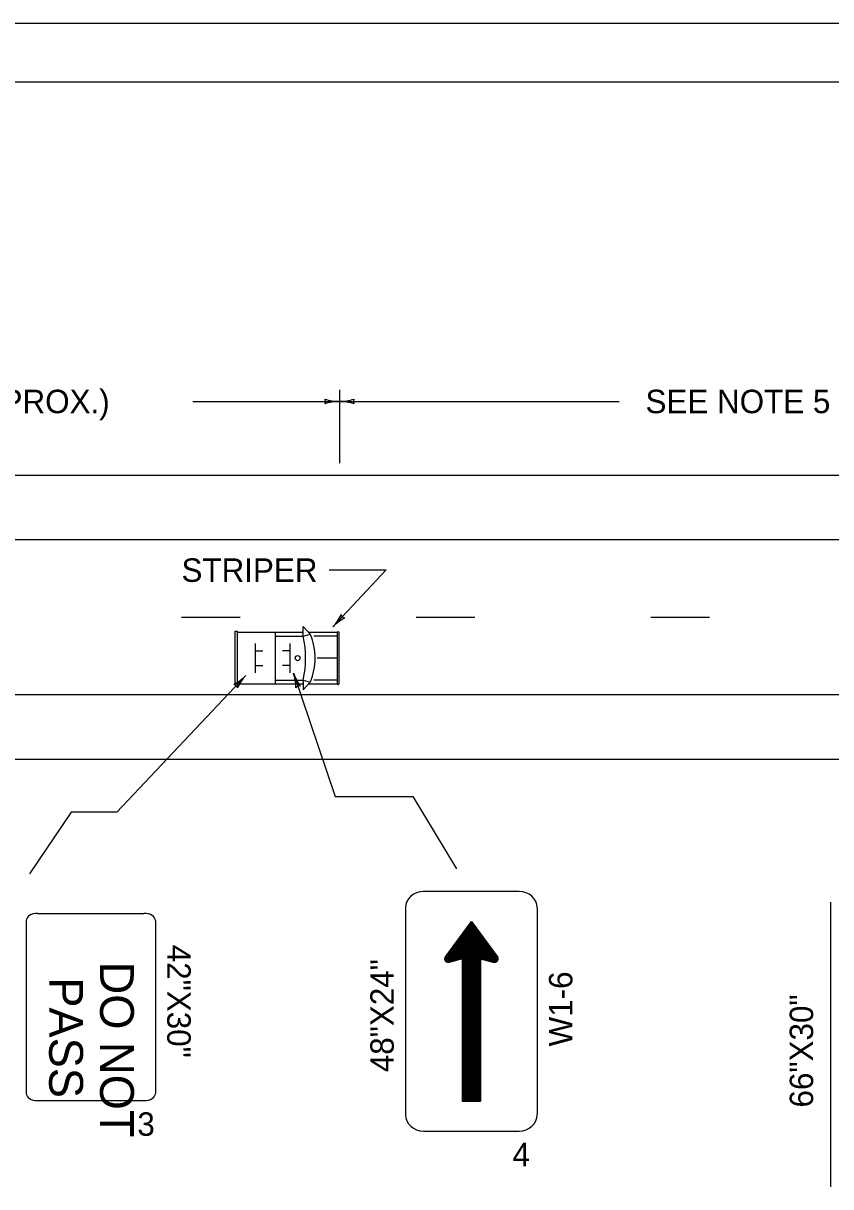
# Model space of a CAD drawing. Extents: x 999 to 1036.5, y 999.1 to 1022.7.
# Drawn here: x 1021.78 to 1028.66, y 1012.09 to 1022 of the extents above; entities that cross this region are included whole.
import ezdxf

# ---------------------------------------------------------------- set-up
doc = ezdxf.new("R2010")
doc.units = 0
for name, color, linetype in [('Level 1', 7, 'Continuous'), ('Level 10', 7, 'Continuous'), ('Level 14', 7, 'Continuous')]:
    doc.layers.add(name, color=color, linetype=linetype)

msp = doc.modelspace()

# ---------------------------------------------------------------- linework, layer by layer
at = {"layer": 'Level 1'}
for p, q in [((1024.4706, 1018.8778), (1024.4706, 1018.2507)), ((1024.4706, 1018.7778), (1026.8573, 1018.7778)), ((1007.625, 1018.1507), (1034.875, 1018.1507)), ((1007.625, 1017.6007), (1034.875, 1017.6007)), ((1023.125, 1016.9407), (1023.625, 1016.9407)), ((1024.163, 1016.7778), (1024.163, 1016.8603)), ((1024.163, 1016.8603), (1024.223, 1016.7943)), ((1025.125, 1016.9407), (1025.625, 1016.9407)), ((1027.125, 1016.9407), (1027.625, 1016.9407)), ((1023.5832, 1016.3608), (1023.5832, 1016.8208)), ((1023.5832, 1016.8208), (1023.6032, 1016.8208)), ((1023.6032, 1016.3608), (1023.6032, 1016.8208)), ((1023.6032, 1016.8108), (1024.1632, 1016.8108)), ((1023.9243, 1016.8108), (1023.9243, 1016.3708)), ((1023.9243, 1016.7778), (1024.163, 1016.7778)), ((1024.163, 1016.7778), (1024.223, 1016.7943)), ((1024.208, 1016.8108), (1024.4554, 1016.8108)), ((1024.4554, 1016.7778), (1024.253, 1016.7778)), ((1024.4554, 1016.3708), (1024.4554, 1016.8108)), ((1024.4654, 1016.8108), (1024.4654, 1016.3708)), ((1023.7522, 1016.7159), (1023.7522, 1016.4659)), ((1023.7522, 1016.6534), (1023.8172, 1016.6534)), ((1024.0509, 1016.6523), (1023.9859, 1016.6523)), ((1024.0509, 1016.4648), (1024.0509, 1016.7148)), ((1024.4554, 1016.5908), (1024.2805, 1016.5908)), ((1023.7522, 1016.5284), (1023.8172, 1016.5284)), ((1024.0509, 1016.5273), (1023.9859, 1016.5273)), ((1023.5832, 1016.3608), (1023.6032, 1016.3608)), ((1023.6032, 1016.3708), (1024.163, 1016.3708)), ((1023.9243, 1016.4038), (1024.163, 1016.4038)), ((1024.163, 1016.4038), (1024.223, 1016.3873)), ((1024.163, 1016.4038), (1024.163, 1016.3213)), ((1024.163, 1016.3213), (1024.223, 1016.3873)), ((1024.208, 1016.3708), (1024.4554, 1016.3708)), ((1024.4554, 1016.4038), (1024.253, 1016.4038)), ((1007.625, 1016.2807), (1034.875, 1016.2807)), ((1007.625, 1015.7307), (1034.875, 1015.7307)), ((1028.6596, 1012.0873), (1028.6596, 1014.511)), ((1021.8003, 1014.3559), (1021.8003, 1012.8808)), ((1022.9033, 1014.3559), (1022.9033, 1012.8808)), ((1025.5992, 1014.3437), (1025.369, 1014.0284)), ((1025.6023, 1014.3393), (1025.3699, 1014.0211)), ((1025.6055, 1014.335), (1025.3722, 1014.0153)), ((1025.5959, 1014.348), (1025.3745, 1014.0446)), ((1025.6085, 1014.3307), (1025.375, 1014.0108)), ((1025.6118, 1014.3264), (1025.3786, 1014.0069)), ((1025.6148, 1014.322), (1025.3827, 1014.0038)), ((1025.618, 1014.3177), (1025.3872, 1014.0013)), ((1025.6212, 1014.3133), (1025.3921, 1013.9995)), ((1025.6243, 1014.3091), (1025.3976, 1013.9984)), ((1025.6276, 1014.3047), (1025.4038, 1013.9982)), ((1025.6307, 1014.3004), (1025.4108, 1013.9993)), ((1025.6338, 1014.2961), (1025.4189, 1014.0015)), ((1025.637, 1014.2918), (1025.4268, 1014.0038)), ((1025.6402, 1014.2873), (1025.4348, 1014.0061)), ((1025.6433, 1014.283), (1025.4428, 1014.0083)), ((1025.6465, 1014.2788), (1025.4507, 1014.0106)), ((1025.6496, 1014.2744), (1025.4588, 1014.0129)), ((1025.5959, 1014.348), (1025.8175, 1014.0446)), ((1025.6528, 1014.2701), (1025.4667, 1014.0152)), ((1025.6559, 1014.2658), (1025.4746, 1014.0174)), ((1025.659, 1014.2614), (1025.4826, 1014.0198)), ((1025.6623, 1014.2571), (1025.4907, 1014.0219)), ((1025.6653, 1014.2528), (1025.4986, 1014.0243)), ((1025.6686, 1014.2485), (1025.5066, 1014.0265)), ((1025.6717, 1014.2442), (1025.5146, 1014.0288)), ((1025.6748, 1014.2398), (1025.5213, 1014.0295)), ((1025.6781, 1014.2355), (1025.5277, 1014.0295)), ((1025.6813, 1014.2311), (1025.534, 1014.0295)), ((1025.6843, 1014.2268), (1025.5403, 1014.0295)), ((1025.6875, 1014.2226), (1025.5467, 1014.0295)), ((1025.6907, 1014.2183), (1025.553, 1014.0295)), ((1025.6938, 1014.2138), (1025.5593, 1014.0295)), ((1025.6968, 1014.2095), (1025.5656, 1014.0295)), ((1025.7001, 1014.2052), (1025.5718, 1014.0295)), ((1025.7033, 1014.2008), (1025.5782, 1014.0295)), ((1025.7065, 1014.1966), (1025.5845, 1014.0295)), ((1025.7096, 1014.1923), (1025.5908, 1014.0295)), ((1025.7128, 1014.1879), (1025.5972, 1014.0295)), ((1025.7159, 1014.1836), (1025.6033, 1014.0295)), ((1025.7192, 1014.1792), (1025.6097, 1014.0295)), ((1025.7223, 1014.1749), (1025.616, 1014.0295)), ((1025.7254, 1014.1706), (1025.6223, 1014.0295)), ((1025.7286, 1014.1663), (1025.6288, 1014.0295)), ((1025.7317, 1014.1619), (1025.6351, 1014.0295)), ((1025.7349, 1014.1576), (1025.6414, 1014.0295)), ((1025.738, 1014.1533), (1025.6477, 1014.0295)), ((1025.7412, 1014.149), (1025.654, 1014.0295)), ((1025.7443, 1014.1446), (1025.6603, 1014.0295)), ((1025.7476, 1014.1403), (1025.6667, 1014.0295)), ((1025.7506, 1014.136), (1025.6729, 1014.0295)), ((1025.7538, 1014.1317), (1025.6784, 1014.0285)), ((1025.757, 1014.1273), (1025.6837, 1014.0269)), ((1025.7603, 1014.123), (1025.6889, 1014.0255)), ((1025.7633, 1014.1188), (1025.6942, 1014.024)), ((1025.7664, 1014.1144), (1025.6994, 1014.0225)), ((1025.7697, 1014.11), (1025.7047, 1014.0211)), ((1025.7728, 1014.1057), (1025.7099, 1014.0195)), ((1025.776, 1014.1014), (1025.715, 1014.018)), ((1025.779, 1014.0971), (1025.7203, 1014.0165)), ((1025.7823, 1014.0927), (1025.7256, 1014.0151)), ((1025.7854, 1014.0884), (1025.7308, 1014.0136)), ((1025.7885, 1014.0841), (1025.736, 1014.0121)), ((1025.7917, 1014.0798), (1025.7412, 1014.0106)), ((1025.7948, 1014.0754), (1025.7465, 1014.0091)), ((1025.517, 1014.0295), (1025.4117, 1013.9995)), ((1025.517, 1014.0295), (1025.517, 1012.8171)), ((1025.517, 1014.0295), (1025.6748, 1014.0295)), ((1025.5223, 1014.0295), (1025.5223, 1012.8171)), ((1025.5275, 1014.0295), (1025.5275, 1012.8171)), ((1025.5328, 1014.0295), (1025.5328, 1012.8171)), ((1025.538, 1014.0295), (1025.538, 1012.8171)), ((1025.5433, 1014.0295), (1025.5433, 1012.8171)), ((1025.5486, 1014.0295), (1025.5486, 1012.8171)), ((1025.5538, 1014.0295), (1025.5538, 1012.8171)), ((1025.5592, 1014.0295), (1025.5592, 1012.8171)), ((1025.5643, 1014.0295), (1025.5643, 1012.8171)), ((1025.5697, 1014.0295), (1025.5697, 1012.8171)), ((1025.5748, 1014.0295), (1025.5748, 1012.8171)), ((1025.5802, 1014.0295), (1025.5802, 1012.8164)), ((1025.5854, 1014.0295), (1025.5854, 1012.8171)), ((1025.5907, 1014.0295), (1025.5907, 1012.8171)), ((1025.5959, 1014.0295), (1025.5959, 1012.8171)), ((1025.6013, 1014.0295), (1025.6013, 1012.8171)), ((1025.6064, 1014.0295), (1025.6064, 1012.8171)), ((1025.6118, 1014.0295), (1025.6118, 1012.8171)), ((1025.6169, 1014.0295), (1025.6169, 1012.8171)), ((1025.6223, 1014.0295), (1025.6223, 1012.8171)), ((1025.6276, 1014.0295), (1025.6276, 1012.8171)), ((1025.6327, 1014.0295), (1025.6327, 1012.8171)), ((1025.638, 1014.0295), (1025.638, 1012.8171)), ((1025.6439, 1014.0267), (1025.6439, 1012.8143)), ((1025.6486, 1014.0295), (1025.6486, 1012.8171)), ((1025.6539, 1014.0295), (1025.6539, 1012.8171)), ((1025.659, 1014.0295), (1025.659, 1012.8171)), ((1025.6644, 1014.0295), (1025.6644, 1012.8171)), ((1025.6697, 1014.0295), (1025.6697, 1012.8171)), ((1025.6748, 1014.0295), (1025.6748, 1012.8171)), ((1025.6748, 1014.0295), (1025.7801, 1013.9995)), ((1025.7981, 1014.0711), (1025.7517, 1014.0076)), ((1025.8012, 1014.0668), (1025.757, 1014.0061)), ((1025.8043, 1014.0624), (1025.7622, 1014.0047)), ((1025.8075, 1014.0581), (1025.7673, 1014.0033)), ((1025.8108, 1014.0538), (1025.7726, 1014.0017)), ((1025.8138, 1014.0495), (1025.7778, 1014.0001)), ((1025.8171, 1014.0452), (1025.7832, 1013.9988)), ((1025.8199, 1014.0405), (1025.789, 1013.9982)), ((1025.8221, 1014.0348), (1025.7956, 1013.9986)), ((1025.8228, 1014.0273), (1025.8036, 1014.0008)), ((1025.517, 1012.8171), (1025.6748, 1012.8171))]:
    msp.add_line(p, q, dxfattribs=at)
for points in [[(1023.2216, 1018.7778), (1024.4706, 1018.7778)], [(1024.3841, 1017.3428), (1024.8692, 1017.3428), (1024.4164, 1016.857)], [(1024.0791, 1016.4637), (1024.4348, 1015.4112), (1025.0978, 1015.4112), (1025.4697, 1014.7958)], [(1023.6725, 1016.4436), (1022.5733, 1015.2779), (1022.1853, 1015.2779), (1021.8296, 1014.7518)], [(1026.0033, 1014.6032), (1025.1886, 1014.6032)], [(1021.8984, 1014.4158), (1022.8051, 1014.4158)], [(1025.0346, 1014.4632), (1025.0346, 1012.702)], [(1026.1573, 1014.4632), (1026.1573, 1012.702)], [(1021.8984, 1012.8211), (1022.8051, 1012.8211)], [(1025.1886, 1012.562), (1026.0033, 1012.562)]]:
    msp.add_lwpolyline(points, dxfattribs=at)
for points in [[(1025.3745, 1014.0446), (1025.5959, 1014.348), (1025.8175, 1014.0446), (1025.8217, 1014.0363), (1025.8227, 1014.0316), (1025.8225, 1014.0233), (1025.8199, 1014.0156), (1025.815, 1014.0087), (1025.8103, 1014.0045), (1025.805, 1014.0014), (1025.8003, 1013.9997), (1025.7934, 1013.9983), (1025.7867, 1013.9983), (1025.7818, 1013.9991), (1025.7801, 1013.9995), (1025.6748, 1014.0295), (1025.517, 1014.0295), (1025.4117, 1013.9995), (1025.4048, 1013.9983), (1025.3977, 1013.9984), (1025.3921, 1013.9995), (1025.3872, 1014.0013), (1025.3827, 1014.0038), (1025.3786, 1014.0069), (1025.375, 1014.0108), (1025.3722, 1014.0153), (1025.3699, 1014.0211), (1025.369, 1014.0284), (1025.3701, 1014.0355), (1025.3723, 1014.0413)], [(1025.517, 1013.5108), (1025.6748, 1013.5108), (1025.6748, 1014.0295), (1025.517, 1014.0295)]]:
    msp.add_lwpolyline(points, close=True, dxfattribs=at)
for centre, radius, start, end in [((1024.322, 1018.7778), 0.0312, 318.7746, 40.89129), ((1024.4706, 1018.3871), 0.3906, 90, 108.66878), ((1024.4706, 1019.1684), 0.3906, 251.34716, 269.99389), ((1024.4706, 1019.1684), 0.3906, 269.98778, 270), ((1024.4706, 1019.1684), 0.3906, 270, 288.66878), ((1024.4706, 1018.3871), 0.3906, 89.98778, 90), ((1024.4706, 1018.3871), 0.3906, 71.34716, 89.99389), ((1024.6191, 1018.7777), 0.0312, 138.7746, 220.89129), ((1024.1306, 1017.1233), 0.3906, 317.01874, 335.68752), ((1024.5177, 1016.9656), 0.0312, 185.79333, 267.91003), ((1024.7022, 1016.5907), 0.3906, 118.36589, 137.01263), ((1024.1306, 1017.1233), 0.3906, 317.00651, 317.01874), ((1024.4491, 1016.5887), 0.3906, 198.6755, 217.34428), ((1024.4491, 1016.5887), 0.3906, 198.66327, 198.6755), ((1023.709, 1016.3386), 0.3906, 0.02266, 18.66939), ((1023.3883, 1016.7116), 0.3906, 298.02683, 316.67356), ((1023.5706, 1016.3355), 0.0312, 5.45426, 87.57096), ((1023.9567, 1016.1756), 0.3906, 136.67967, 155.34845), ((1023.9567, 1016.1756), 0.3906, 136.66744, 136.67967), ((1024.1266, 1016.3229), 0.0312, 67.45009, 149.56679)]:
    msp.add_arc(centre, radius, start, end, dxfattribs=at)
for centre, major_axis, ratio, start_param, end_param in [((1023.4505, 1016.5908), (0, 0.8057), 0.909091, 4.478172, 4.946606), ((1023.8279, 1016.5908), (0, 0.4799), 0.909091, 4.274479, 5.150299), ((1024.4604, 1016.8108), (0, 0.00555), 0.909091, 4.720653, 7.845717), ((1024.4605, 1016.3709), (0, -0.00555), 0.909091, 4.720653, 7.845717), ((1025.1886, 1014.4632), (-0.154, 0), 0.909091, 4.712389, 6.283185), ((1026.0032, 1014.4632), (-0.154, 0), 0.909091, 3.141593, 4.712389), ((1021.8985, 1014.3559), (-0.0983, 0), 0.608565, 4.712389, 6.283185), ((1022.805, 1014.3559), (0.0983, 0), 0.608565, 0, 1.570796), ((1025.4019, 1014.028), (-0.0329, 0), 0.909091, 5.697333, 8.157484), ((1025.79, 1014.028), (0.0329, 0), 0.909091, 4.39271, 6.869038), ((1021.8985, 1012.8809), (0.0983, 0), 0.608565, 3.141593, 4.712389), ((1022.805, 1012.8809), (0.0983, 0), 0.608565, 4.712389, 6.283185), ((1025.1886, 1012.702), (0.154, 0), 0.909091, 3.141593, 4.712389), ((1026.0032, 1012.702), (0.154, 0), 0.909091, 4.712389, 6.283185)]:
    msp.add_ellipse(centre, major_axis=major_axis, ratio=ratio, start_param=start_param, end_param=end_param, dxfattribs=at)
msp.add_ellipse((1024.1149, 1016.5908), major_axis=(0, 0.022), ratio=0.909091, dxfattribs=at)
at = {"layer": 'Level 10'}
msp.add_line((1007, 1021.5), (1035.5, 1021.5), dxfattribs=at)
at = {"layer": 'Level 14'}
msp.add_line((1000, 1022), (1036, 1022), dxfattribs=at)

# ---------------------------------------------------------------- texts
at = {"layer": 'Level 1'}
for s, p in [('750 FT (APPROX.)', (1020.2239, 1018.6778)), ('SEE NOTE 5', (1027.0808, 1018.6778)), ('STRIPER', (1023.125, 1017.2407)), ('3', (1022.7483, 1012.5211)), ('4', (1025.9466, 1012.262))]:
    msp.add_text(s, height=0.2, dxfattribs=at).set_placement(p)
for s, height, rotation, p in [('42"X30"', 0.2, 270, (1023.0033, 1014.149)), ('48"X24"', 0.2, 90, (1024.9346, 1013.0629)), ('DO NOT', 0.28817, 270, (1022.4307, 1014.0053)), ('W1-6', 0.2, 90, (1026.4573, 1013.2826)), ('PASS', 0.28817, 270, (1021.9969, 1013.8718)), ('66"X30"', 0.2, 90, (1028.5096, 1012.7622))]:
    msp.add_text(s, height=height, rotation=rotation, dxfattribs=at).set_placement(p)

doc.saveas('drawing.dxf')
